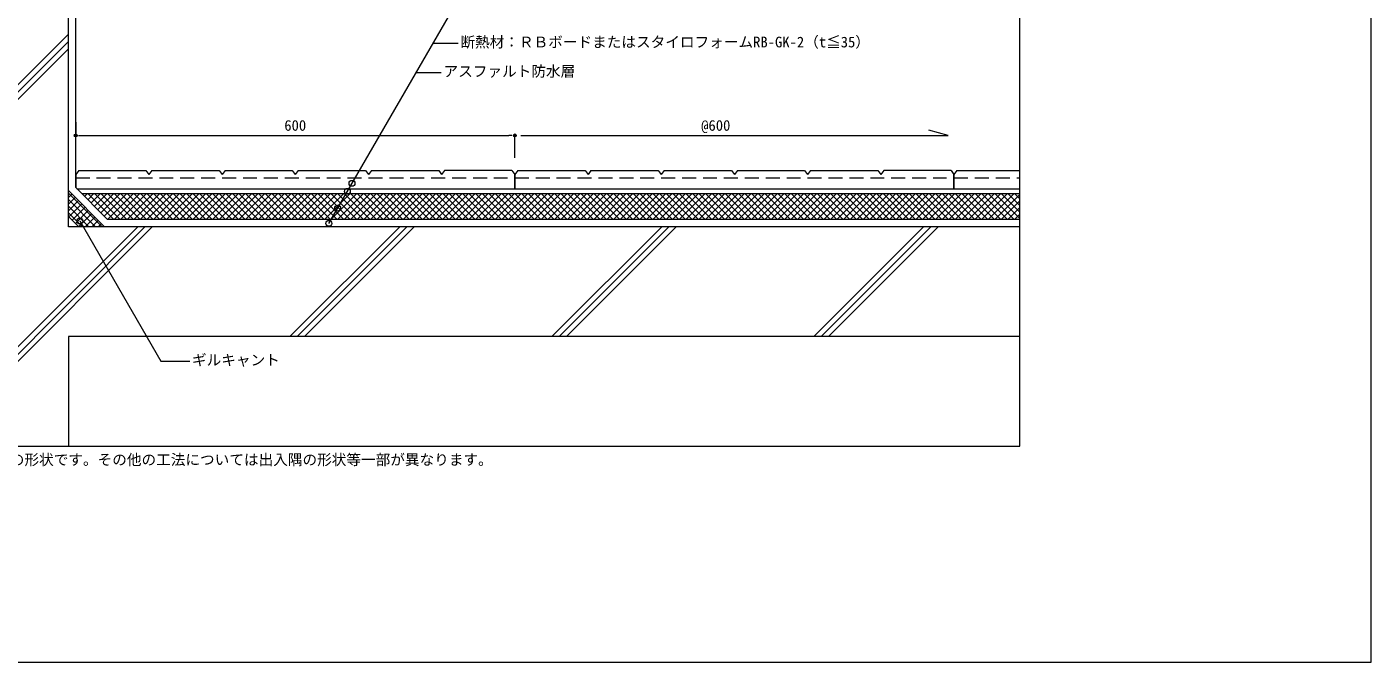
# Model space of a CAD drawing. Units: millimetres, scale not verified. Extents: x -1380 to 1380, y -955 to 955.
# Drawn here: x -457 to 1380, y -955 to -87 of the extents above; entities that cross this region are included whole.
import ezdxf
from ezdxf.enums import TextEntityAlignment as Align

# ---------------------------------------------------------------- set-up
doc = ezdxf.new("R2010")
doc.units = ezdxf.units.MM
doc.header["$LTSCALE"] = 3
doc.linetypes.add('USER3', pattern=[9.525, 6.35, -3.175])
for name, color, linetype, lineweight in [('0-0_0', 7, 'Continuous', 9), ('0-2_KUTAI', 3, 'Continuous', 18), ('0-3_BOUSUI', 1, 'Continuous', 18), ('0-4_MOJI', 7, 'Continuous', 18), ('0-5_HATCH', 9, 'Continuous', 18), ('0-6_sunpo', 7, 'Continuous', 18), ('0-8_BUHIN', 7, 'Continuous', 9), ('0-9_WAKU', 7, 'Continuous', 18)]:
    doc.layers.add(name, color=color, linetype=linetype, lineweight=lineweight)
doc.styles.add('ＭＳ ゴシック', font='')
doc.styles.get('ＭＳ ゴシック').set_extended_font_data('MS Gothic')

# ---------------------------------------------------------------- blocks, each defined once
blk = doc.blocks.new('_DOT')
at = {"layer": '0-0_0'}
for p, q in [((-0.5, 0), (-1, 0)), ((0.25, 0), (-0.25, 0))]:
    blk.add_line(p, q, dxfattribs=at)
blk.add_circle((0, 0), 0.25, dxfattribs=at)

msp = doc.modelspace()

# ---------------------------------------------------------------- linework, layer by layer
at = {"layer": '0-0_0', "lineweight": 18}
msp.add_lwpolyline([(-900.022, -660.013), (899.981, -660.013), (899.981, 539.987), (-900.022, 539.987)], close=True, dxfattribs=at)
at = {"layer": '0-2_KUTAI'}
for p, q in [((-400.022, -360.013), (-400.022, -64.237)), ((899.981, -360.013), (-400.022, -360.013))]:
    msp.add_line(p, q, dxfattribs=at)
msp.add_lwpolyline([(899.981, -510.013), (-400.022, -510.013), (-400.022, -660.013)], dxfattribs=at)
at = {"layer": '0-3_BOUSUI'}
msp.add_line((899.981, -315.013), (-381.38, -315.013), dxfattribs=at)
msp.add_lwpolyline([(899.981, -350.013), (-346.38, -350.013), (-390.022, -306.371), (-390.022, -60.34), (-399.505, -50.021), (-417.603, -48.463)], dxfattribs=at)
msp.add_lwpolyline([(-400.022, -345.868), (-400.022, -310.513), (-350.522, -360.013), (-385.877, -360.013)], close=True, dxfattribs=at)
at = {"layer": '0-4_MOJI'}
for p, q in [((98.029, -109.168), (132.606, -109.168)), ((74.935, -149.168), (109.512, -149.168)), ((801.978, -235.125), (775.602, -227.697))]:
    msp.add_line(p, q, dxfattribs=at)
for points in [[(-44.059, -355.273), (144.218, -29.168), (178.794, -29.168)], [(-384.378, -352.029), (-273.647, -543.821), (-234.136, -543.821)]]:
    msp.add_lwpolyline(points, dxfattribs=at)
for centre in [(-18.82, -311.558), (-12.496, -300.604), (-32.11, -334.577), (-384.378, -352.029), (-44.059, -355.273)]:
    msp.add_circle(centre, 4, dxfattribs=at)
at = {"layer": '0-5_HATCH'}
for p, q in [((-800.022, -496.773), (-400.022, -96.773)), ((-800.022, -506.673), (-400.022, -106.673)), ((-800.022, -516.572), (-400.022, -116.572)), ((-400.022, -311.003), (-399.777, -310.758)), ((-353.934, -360.013), (-400.022, -313.925)), ((-400.022, -319.983), (-395.287, -315.248)), ((-400.022, -328.963), (-390.797, -319.738)), ((-362.914, -360.013), (-400.022, -322.905)), ((-400.022, -337.944), (-386.307, -324.228)), ((-399.494, -346.396), (-381.817, -328.718)), ((-377.958, -318.435), (-374.535, -315.013)), ((-373.468, -322.926), (-365.555, -315.013)), ((-338.106, -350.013), (-373.106, -315.013)), ((-368.977, -327.416), (-356.575, -315.013)), ((-364.487, -331.906), (-347.595, -315.013)), ((-329.126, -350.013), (-364.126, -315.013)), ((-359.997, -336.396), (-338.614, -315.013)), ((-355.507, -340.886), (-329.634, -315.013)), ((-320.146, -350.013), (-355.146, -315.013)), ((-351.017, -345.376), (-320.654, -315.013)), ((-346.527, -349.866), (-311.673, -315.013)), ((-311.165, -350.013), (-346.165, -315.013)), ((-337.693, -350.013), (-302.693, -315.013)), ((-302.185, -350.013), (-337.185, -315.013)), ((-328.713, -350.013), (-293.713, -315.013)), ((-293.205, -350.013), (-328.205, -315.013)), ((-319.733, -350.013), (-284.733, -315.013)), ((-284.224, -350.013), (-319.224, -315.013)), ((-310.752, -350.013), (-275.752, -315.013)), ((-275.244, -350.013), (-310.244, -315.013)), ((-301.772, -350.013), (-266.772, -315.013)), ((-266.264, -350.013), (-301.264, -315.013)), ((-292.792, -350.013), (-257.792, -315.013)), ((-257.284, -350.013), (-292.284, -315.013)), ((-283.812, -350.013), (-248.812, -315.013)), ((-248.303, -350.013), (-283.303, -315.013)), ((-274.831, -350.013), (-239.831, -315.013)), ((-239.323, -350.013), (-274.323, -315.013)), ((-265.851, -350.013), (-230.851, -315.013)), ((-230.343, -350.013), (-265.343, -315.013)), ((-256.871, -350.013), (-221.871, -315.013)), ((-221.363, -350.013), (-256.363, -315.013)), ((-247.891, -350.013), (-212.891, -315.013)), ((-212.382, -350.013), (-247.382, -315.013)), ((-238.91, -350.013), (-203.91, -315.013)), ((-203.402, -350.013), (-238.402, -315.013)), ((-229.93, -350.013), (-194.93, -315.013)), ((-194.422, -350.013), (-229.422, -315.013)), ((-220.95, -350.013), (-185.95, -315.013)), ((-185.442, -350.013), (-220.442, -315.013)), ((-211.97, -350.013), (-176.97, -315.013)), ((-176.461, -350.013), (-211.461, -315.013)), ((-202.989, -350.013), (-167.989, -315.013)), ((-167.481, -350.013), (-202.481, -315.013)), ((-194.009, -350.013), (-159.009, -315.013)), ((-158.501, -350.013), (-193.501, -315.013)), ((-185.029, -350.013), (-150.029, -315.013)), ((-149.521, -350.013), (-184.521, -315.013)), ((-176.049, -350.013), (-141.049, -315.013)), ((-140.54, -350.013), (-175.54, -315.013)), ((-167.068, -350.013), (-132.068, -315.013)), ((-131.56, -350.013), (-166.56, -315.013)), ((-158.088, -350.013), (-123.088, -315.013)), ((-122.58, -350.013), (-157.58, -315.013)), ((-149.108, -350.013), (-114.108, -315.013)), ((-113.6, -350.013), (-148.6, -315.013)), ((-140.128, -350.013), (-105.128, -315.013)), ((-104.619, -350.013), (-139.619, -315.013)), ((-131.147, -350.013), (-96.147, -315.013)), ((-95.639, -350.013), (-130.639, -315.013)), ((-122.167, -350.013), (-87.167, -315.013)), ((-86.659, -350.013), (-121.659, -315.013)), ((-113.187, -350.013), (-78.187, -315.013)), ((-77.679, -350.013), (-112.679, -315.013)), ((-104.207, -350.013), (-69.207, -315.013)), ((-68.698, -350.013), (-103.698, -315.013)), ((-95.226, -350.013), (-60.226, -315.013)), ((-59.718, -350.013), (-94.718, -315.013)), ((-86.246, -350.013), (-51.246, -315.013)), ((-50.738, -350.013), (-85.738, -315.013)), ((-77.266, -350.013), (-42.266, -315.013)), ((-41.758, -350.013), (-76.758, -315.013)), ((-68.286, -350.013), (-33.286, -315.013)), ((-32.777, -350.013), (-67.777, -315.013)), ((-59.305, -350.013), (-24.305, -315.013)), ((-23.797, -350.013), (-58.797, -315.013)), ((-50.325, -350.013), (-15.325, -315.013)), ((-14.817, -350.013), (-49.817, -315.013)), ((-41.345, -350.013), (-6.345, -315.013)), ((-5.837, -350.013), (-40.837, -315.013)), ((-32.365, -350.013), (2.635, -315.013)), ((3.144, -350.013), (-31.856, -315.013)), ((-23.384, -350.013), (11.616, -315.013)), ((12.124, -350.013), (-22.876, -315.013)), ((-14.404, -350.013), (20.596, -315.013)), ((21.104, -350.013), (-13.896, -315.013)), ((-5.424, -350.013), (29.576, -315.013)), ((30.084, -350.013), (-4.916, -315.013)), ((3.557, -350.013), (38.557, -315.013)), ((39.065, -350.013), (4.065, -315.013)), ((12.537, -350.013), (47.537, -315.013)), ((48.045, -350.013), (13.045, -315.013)), ((21.517, -350.013), (56.517, -315.013)), ((57.025, -350.013), (22.025, -315.013)), ((30.497, -350.013), (65.497, -315.013)), ((66.006, -350.013), (31.006, -315.013)), ((39.478, -350.013), (74.478, -315.013)), ((74.986, -350.013), (39.986, -315.013)), ((48.458, -350.013), (83.458, -315.013)), ((83.966, -350.013), (48.966, -315.013)), ((57.438, -350.013), (92.438, -315.013)), ((92.946, -350.013), (57.946, -315.013)), ((66.418, -350.013), (101.418, -315.013)), ((101.927, -350.013), (66.927, -315.013)), ((75.399, -350.013), (110.399, -315.013)), ((110.907, -350.013), (75.907, -315.013)), ((84.379, -350.013), (119.379, -315.013)), ((119.887, -350.013), (84.887, -315.013)), ((93.359, -350.013), (128.359, -315.013)), ((128.867, -350.013), (93.867, -315.013)), ((102.339, -350.013), (137.339, -315.013)), ((137.848, -350.013), (102.848, -315.013)), ((111.32, -350.013), (146.32, -315.013)), ((146.828, -350.013), (111.828, -315.013)), ((120.3, -350.013), (155.3, -315.013)), ((155.808, -350.013), (120.808, -315.013)), ((129.28, -350.013), (164.28, -315.013)), ((164.788, -350.013), (129.788, -315.013)), ((138.26, -350.013), (173.26, -315.013)), ((173.769, -350.013), (138.769, -315.013)), ((147.241, -350.013), (182.241, -315.013)), ((182.749, -350.013), (147.749, -315.013)), ((156.221, -350.013), (191.221, -315.013)), ((191.729, -350.013), (156.729, -315.013)), ((165.201, -350.013), (200.201, -315.013)), ((200.709, -350.013), (165.709, -315.013)), ((174.181, -350.013), (209.181, -315.013)), ((209.69, -350.013), (174.69, -315.013)), ((183.162, -350.013), (218.162, -315.013)), ((218.67, -350.013), (183.67, -315.013)), ((192.142, -350.013), (227.142, -315.013)), ((227.65, -350.013), (192.65, -315.013)), ((201.122, -350.013), (236.122, -315.013)), ((236.63, -350.013), (201.63, -315.013)), ((210.102, -350.013), (245.102, -315.013)), ((245.611, -350.013), (210.611, -315.013)), ((219.083, -350.013), (254.083, -315.013)), ((254.591, -350.013), (219.591, -315.013)), ((228.063, -350.013), (263.063, -315.013)), ((263.571, -350.013), (228.571, -315.013)), ((237.043, -350.013), (272.043, -315.013)), ((272.551, -350.013), (237.551, -315.013)), ((246.023, -350.013), (281.023, -315.013)), ((281.532, -350.013), (246.532, -315.013)), ((255.004, -350.013), (290.004, -315.013)), ((290.512, -350.013), (255.512, -315.013)), ((263.984, -350.013), (298.984, -315.013)), ((299.492, -350.013), (264.492, -315.013)), ((272.964, -350.013), (307.964, -315.013)), ((308.472, -350.013), (273.472, -315.013)), ((281.944, -350.013), (316.944, -315.013)), ((317.453, -350.013), (282.453, -315.013)), ((290.925, -350.013), (325.925, -315.013)), ((326.433, -350.013), (291.433, -315.013)), ((299.905, -350.013), (334.905, -315.013)), ((335.413, -350.013), (300.413, -315.013)), ((308.885, -350.013), (343.885, -315.013)), ((344.393, -350.013), (309.393, -315.013)), ((317.865, -350.013), (352.865, -315.013)), ((353.374, -350.013), (318.374, -315.013)), ((326.846, -350.013), (361.846, -315.013)), ((362.354, -350.013), (327.354, -315.013)), ((335.826, -350.013), (370.826, -315.013)), ((371.334, -350.013), (336.334, -315.013)), ((344.806, -350.013), (379.806, -315.013)), ((380.314, -350.013), (345.314, -315.013)), ((353.786, -350.013), (388.786, -315.013)), ((389.295, -350.013), (354.295, -315.013)), ((362.767, -350.013), (397.767, -315.013)), ((398.275, -350.013), (363.275, -315.013)), ((371.747, -350.013), (406.747, -315.013)), ((407.255, -350.013), (372.255, -315.013)), ((380.727, -350.013), (415.727, -315.013)), ((416.236, -350.013), (381.236, -315.013)), ((389.708, -350.013), (424.708, -315.013)), ((425.216, -350.013), (390.216, -315.013)), ((398.688, -350.013), (433.688, -315.013)), ((434.196, -350.013), (399.196, -315.013)), ((407.668, -350.013), (442.668, -315.013)), ((443.176, -350.013), (408.176, -315.013)), ((416.648, -350.013), (451.648, -315.013)), ((452.157, -350.013), (417.157, -315.013)), ((425.629, -350.013), (460.629, -315.013)), ((461.137, -350.013), (426.137, -315.013)), ((434.609, -350.013), (469.609, -315.013)), ((470.117, -350.013), (435.117, -315.013)), ((443.589, -350.013), (478.589, -315.013)), ((479.097, -350.013), (444.097, -315.013)), ((452.569, -350.013), (487.569, -315.013)), ((488.078, -350.013), (453.078, -315.013)), ((461.55, -350.013), (496.55, -315.013)), ((497.058, -350.013), (462.058, -315.013)), ((470.53, -350.013), (505.53, -315.013)), ((506.038, -350.013), (471.038, -315.013)), ((479.51, -350.013), (514.51, -315.013)), ((515.018, -350.013), (480.018, -315.013)), ((488.49, -350.013), (523.49, -315.013)), ((523.999, -350.013), (488.999, -315.013)), ((497.471, -350.013), (532.471, -315.013)), ((532.979, -350.013), (497.979, -315.013)), ((506.451, -350.013), (541.451, -315.013)), ((541.959, -350.013), (506.959, -315.013)), ((515.431, -350.013), (550.431, -315.013)), ((550.939, -350.013), (515.939, -315.013)), ((524.411, -350.013), (559.411, -315.013)), ((559.92, -350.013), (524.92, -315.013)), ((533.392, -350.013), (568.392, -315.013)), ((568.9, -350.013), (533.9, -315.013)), ((542.372, -350.013), (577.372, -315.013)), ((577.88, -350.013), (542.88, -315.013)), ((551.352, -350.013), (586.352, -315.013)), ((586.86, -350.013), (551.86, -315.013)), ((560.332, -350.013), (595.332, -315.013)), ((595.841, -350.013), (560.841, -315.013)), ((569.313, -350.013), (604.313, -315.013)), ((604.821, -350.013), (569.821, -315.013)), ((578.293, -350.013), (613.293, -315.013)), ((613.801, -350.013), (578.801, -315.013)), ((587.273, -350.013), (622.273, -315.013)), ((622.781, -350.013), (587.781, -315.013)), ((596.253, -350.013), (631.253, -315.013)), ((631.762, -350.013), (596.762, -315.013)), ((605.234, -350.013), (640.234, -315.013)), ((640.742, -350.013), (605.742, -315.013)), ((614.214, -350.013), (649.214, -315.013)), ((649.722, -350.013), (614.722, -315.013)), ((623.194, -350.013), (658.194, -315.013)), ((658.702, -350.013), (623.702, -315.013)), ((632.174, -350.013), (667.174, -315.013)), ((667.683, -350.013), (632.683, -315.013)), ((641.155, -350.013), (676.155, -315.013)), ((676.663, -350.013), (641.663, -315.013)), ((650.135, -350.013), (685.135, -315.013)), ((685.643, -350.013), (650.643, -315.013)), ((659.115, -350.013), (694.115, -315.013)), ((694.623, -350.013), (659.623, -315.013)), ((668.095, -350.013), (703.095, -315.013)), ((703.604, -350.013), (668.604, -315.013)), ((677.076, -350.013), (712.076, -315.013)), ((712.584, -350.013), (677.584, -315.013)), ((686.056, -350.013), (721.056, -315.013)), ((721.564, -350.013), (686.564, -315.013)), ((695.036, -350.013), (730.036, -315.013)), ((730.544, -350.013), (695.544, -315.013)), ((704.016, -350.013), (739.016, -315.013)), ((739.525, -350.013), (704.525, -315.013)), ((712.997, -350.013), (747.997, -315.013)), ((748.505, -350.013), (713.505, -315.013)), ((721.977, -350.013), (756.977, -315.013)), ((757.485, -350.013), (722.485, -315.013)), ((730.957, -350.013), (765.957, -315.013)), ((766.465, -350.013), (731.465, -315.013)), ((739.938, -350.013), (774.938, -315.013)), ((775.446, -350.013), (740.446, -315.013)), ((748.918, -350.013), (783.918, -315.013)), ((784.426, -350.013), (749.426, -315.013)), ((757.898, -350.013), (792.898, -315.013)), ((793.406, -350.013), (758.406, -315.013)), ((766.878, -350.013), (801.878, -315.013)), ((802.387, -350.013), (767.387, -315.013)), ((775.859, -350.013), (810.859, -315.013)), ((811.367, -350.013), (776.367, -315.013)), ((784.839, -350.013), (819.839, -315.013)), ((820.347, -350.013), (785.347, -315.013)), ((793.819, -350.013), (828.819, -315.013)), ((829.327, -350.013), (794.327, -315.013)), ((802.799, -350.013), (837.799, -315.013)), ((838.308, -350.013), (803.308, -315.013)), ((811.78, -350.013), (846.78, -315.013)), ((847.288, -350.013), (812.288, -315.013)), ((820.76, -350.013), (855.76, -315.013)), ((856.268, -350.013), (821.268, -315.013)), ((829.74, -350.013), (864.74, -315.013)), ((865.248, -350.013), (830.248, -315.013)), ((838.72, -350.013), (873.72, -315.013)), ((874.229, -350.013), (839.229, -315.013)), ((847.701, -350.013), (882.701, -315.013)), ((883.209, -350.013), (848.209, -315.013)), ((856.681, -350.013), (891.681, -315.013)), ((892.189, -350.013), (857.189, -315.013)), ((865.661, -350.013), (899.981, -315.693)), ((899.981, -348.825), (866.169, -315.013)), ((874.641, -350.013), (899.981, -324.673)), ((899.981, -339.845), (875.15, -315.013)), ((899.981, -330.864), (884.13, -315.013)), ((899.981, -321.884), (893.11, -315.013)), ((-371.895, -360.013), (-400.022, -331.885)), ((-380.875, -360.013), (-400.022, -340.866)), ((-395.004, -350.886), (-377.327, -333.209)), ((-390.514, -355.376), (-372.836, -337.699)), ((-386.024, -359.867), (-368.346, -342.189)), ((-377.19, -360.013), (-363.856, -346.679)), ((883.622, -350.013), (899.981, -333.654)), ((892.602, -350.013), (899.981, -342.634)), ((-605.302, -660.013), (-305.302, -360.013)), ((-595.402, -660.013), (-295.402, -360.013)), ((-585.503, -660.013), (-285.503, -360.013)), ((-368.21, -360.013), (-359.366, -351.169)), ((-359.23, -360.013), (-354.876, -355.659)), ((-97.342, -510.013), (52.658, -360.013)), ((-87.442, -510.013), (62.558, -360.013)), ((-77.543, -510.013), (72.457, -360.013)), ((260.618, -510.013), (410.618, -360.013)), ((270.518, -510.013), (420.518, -360.013)), ((280.417, -510.013), (430.417, -360.013)), ((618.578, -510.013), (768.578, -360.013)), ((628.478, -510.013), (778.478, -360.013)), ((638.377, -510.013), (788.377, -360.013))]:
    msp.add_line(p, q, dxfattribs=at)
at = {"layer": '0-6_sunpo'}
for p, q in [((-390.022, -217.125), (-390.022, -235.125)), ((-382.022, -235.125), (201.978, -235.125)), ((209.978, -265.786), (209.978, -235.125)), ((217.978, -235.125), (801.978, -235.125))]:
    msp.add_line(p, q, dxfattribs=at)
at = {"layer": '0-8_BUHIN'}
for p, q in [((-385.988, -283.013), (-390.022, -288.706)), ((-385.988, -283.013), (-294.057, -283.013)), ((-294.057, -283.013), (-290.022, -288.706)), ((-285.988, -283.013), (-290.022, -288.706)), ((-285.988, -283.013), (-194.057, -283.013)), ((-194.057, -283.013), (-190.022, -288.706)), ((-185.988, -283.013), (-190.022, -288.706)), ((-185.988, -283.013), (-94.057, -283.013)), ((-94.057, -283.013), (-90.022, -288.706)), ((-85.988, -283.013), (-90.022, -288.706)), ((-85.988, -283.013), (5.943, -283.013)), ((5.943, -283.013), (9.978, -288.706)), ((14.012, -283.013), (9.978, -288.706)), ((14.012, -283.013), (105.943, -283.013)), ((105.943, -283.013), (109.978, -288.706)), ((114.012, -283.013), (109.978, -288.706)), ((205.943, -283.013), (114.012, -283.013)), ((205.943, -283.013), (209.978, -288.706)), ((214.012, -283.013), (209.978, -288.706)), ((214.012, -283.013), (305.943, -283.013)), ((305.943, -283.013), (309.978, -288.706)), ((314.012, -283.013), (309.978, -288.706)), ((314.012, -283.013), (405.943, -283.013)), ((405.943, -283.013), (409.978, -288.706)), ((414.012, -283.013), (409.978, -288.706)), ((414.012, -283.013), (505.943, -283.013)), ((505.943, -283.013), (509.978, -288.706)), ((514.012, -283.013), (509.978, -288.706)), ((514.012, -283.013), (605.943, -283.013)), ((605.943, -283.013), (609.978, -288.706)), ((614.012, -283.013), (609.978, -288.706)), ((614.012, -283.013), (705.943, -283.013)), ((705.943, -283.013), (709.978, -288.706)), ((714.012, -283.013), (709.978, -288.706)), ((805.943, -283.013), (714.012, -283.013)), ((805.943, -283.013), (809.978, -288.706)), ((814.012, -283.013), (809.978, -288.706)), ((814.012, -283.013), (899.981, -283.013)), ((-388.38, -308.013), (209.978, -308.013)), ((209.978, -308.013), (809.978, -308.013)), ((809.978, -308.013), (899.981, -308.013))]:
    msp.add_line(p, q, dxfattribs=at)
at = {"layer": '0-8_BUHIN', "linetype": 'USER3'}
for p, q in [((-390.022, -293.013), (199.978, -293.013)), ((209.978, -293.013), (799.978, -293.013)), ((809.978, -293.013), (899.981, -293.013))]:
    msp.add_line(p, q, dxfattribs=at)
at = {"layer": '0-8_BUHIN'}
for points in [[(-390.022, -306.371), (-390.022, -288.706), (-390.022, -306.371)], [(209.978, -288.706), (209.978, -308.013), (209.978, -288.706)], [(209.978, -308.013), (209.978, -288.706), (209.978, -308.013)], [(809.978, -288.706), (809.978, -308.013), (809.978, -288.706)], [(809.978, -308.013), (809.978, -288.706), (809.978, -308.013)]]:
    msp.add_lwpolyline(points, dxfattribs=at)
at = {"layer": '0-9_WAKU'}
msp.add_lwpolyline([(-1380.02, -955.013), (1379.98, -955.013), (1379.98, 954.987), (-1380.02, 954.987)], close=True, dxfattribs=at)

# ---------------------------------------------------------------- block references
at = {"layer": '0-6_sunpo', "xscale": 8, "yscale": 8, "rotation": 180}
msp.add_blockref('_DOT', (-390.022, -235.125), dxfattribs=at)
at = {"layer": '0-6_sunpo', "xscale": 8, "yscale": 8}
msp.add_blockref('_DOT', (209.978, -235.125), dxfattribs=at)

# ---------------------------------------------------------------- texts
at = {"layer": '0-4_MOJI', "style": 'ＭＳ ゴシック'}
for s, p in [('断熱材：ＲＢボードまたはスタイロフォームRB-GK-2（t≦35）', (135.606, -119.168)), ('アスファルト防水層', (112.512, -159.168)), ('@600', (464.568, -233.125)), ('ギルキャント', (-231.136, -553.821)), ('※こちらの図は熱工法とストライプ工法の場合の形状です。その他の工法については出入隅の形状等一部が異なります。', (-900.022, -690.013))]:
    msp.add_text(s, height=14.66, dxfattribs=at).set_placement(p, align=Align.BOTTOM_LEFT)
at = {"layer": '0-6_sunpo', "style": 'ＭＳ ゴシック'}
msp.add_text('600', height=14.66, dxfattribs=at).set_placement((-105.022, -233.125), align=Align.BOTTOM_LEFT)

doc.saveas('drawing.dxf')
